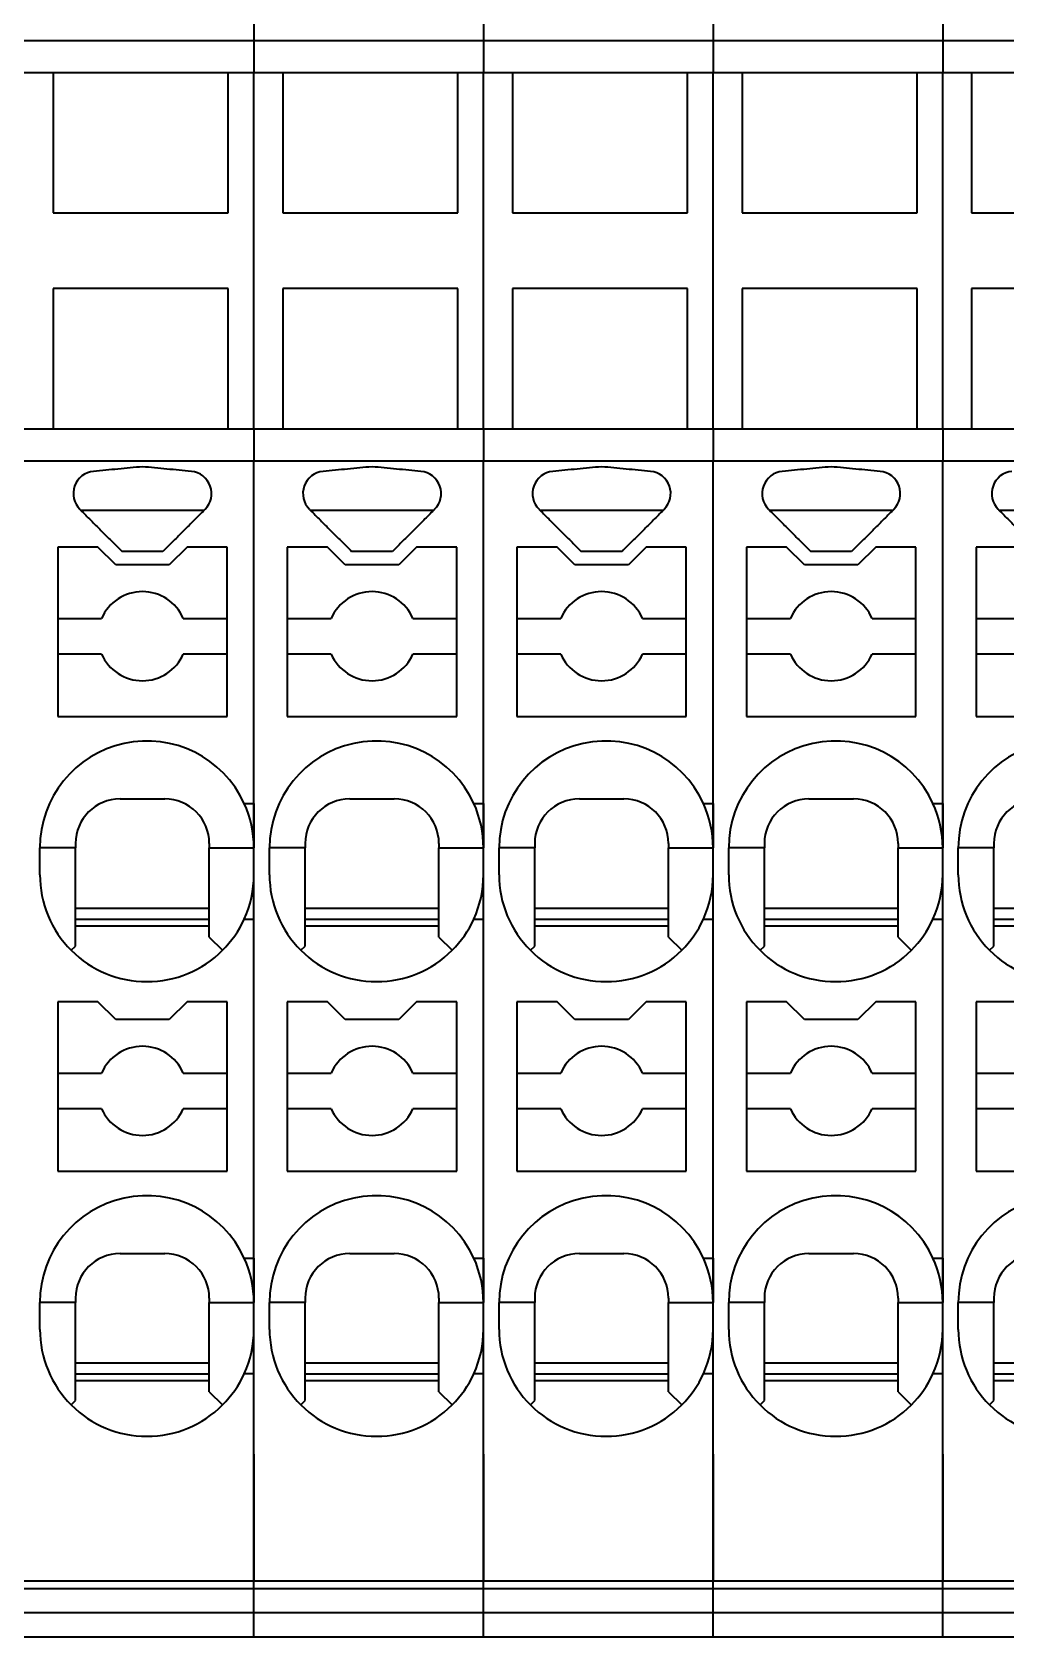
# Model space of a CAD drawing. Header units: millimetres. Extents: x 7 to 587, y 2 to 418.
# Drawn here: x 186.93 to 208.77, y 204.2 to 240.2 of the extents above; entities that cross this region are included whole.
import ezdxf

# ---------------------------------------------------------------- set-up
doc = ezdxf.new("R2010")
doc.units = ezdxf.units.MM
doc.layers.add('GR1_01', color=7, linetype='Continuous')

# ---------------------------------------------------------------- blocks, each defined once
blk = doc.blocks.new('BLKF102')
at = {"layer": 'GR1_01', "color": 3, "linetype": 'Continuous', "lineweight": 35}
for p, q in [((207.35, 240.451), (207.35, 240.018)), ((207.35, 240.018), (212.5, 240.018)), ((207.35, 240.018), (207.35, 239.3)), ((207.35, 231.3), (207.35, 239.3)), ((207.35, 239.3), (208, 239.3)), ((208, 239.3), (208, 236.15)), ((208, 239.3), (211.925, 239.3)), ((208, 236.15), (211.925, 236.15)), ((208, 234.45), (208, 231.3)), ((211.925, 234.45), (208, 234.45)), ((207.35, 231.3), (208, 231.3)), ((207.35, 231.3), (207.35, 230.582)), ((208, 231.3), (211.925, 231.3)), ((207.35, 205.456), (207.35, 230.582)), ((207.35, 230.582), (212.5, 230.582)), ((208.613, 229.48), (211.387, 229.48)), ((209, 228.65), (208.1, 228.65)), ((208.1, 228.65), (208.1, 227.05)), ((208.1, 227.05), (209.083, 227.05)), ((208.1, 227.05), (208.1, 226.25)), ((209.083, 226.25), (208.1, 226.25)), ((208.1, 226.25), (208.1, 224.85)), ((208.1, 224.85), (211.9, 224.85)), ((207.7, 221.3), (207.7, 221.9)), ((208.5, 221.9), (207.7, 221.9)), ((208.5, 222), (208.5, 221.9)), ((208.5, 220.55), (208.5, 221.9)), ((208.5, 220.55), (211.5, 220.55)), ((208.5, 220.3), (208.5, 220.55)), ((208.5, 220.3), (211.5, 220.3)), ((208.5, 220.15), (208.5, 220.3)), ((208.5, 219.7), (208.5, 220.15)), ((208.5, 220.15), (211.5, 220.15)), ((208.403, 219.603), (208.5, 219.7)), ((209, 218.45), (208.1, 218.45)), ((208.1, 218.45), (208.1, 216.85)), ((208.1, 216.85), (208.1, 216.05)), ((208.1, 216.85), (209.083, 216.85)), ((208.1, 216.05), (208.1, 214.65)), ((209.083, 216.05), (208.1, 216.05)), ((208.1, 214.65), (211.9, 214.65)), ((208.5, 211.7), (207.7, 211.7)), ((207.7, 211.1), (207.7, 211.7)), ((208.5, 211.8), (208.5, 211.7)), ((208.5, 210.35), (208.5, 211.7)), ((208.5, 210.1), (208.5, 210.35)), ((208.5, 210.35), (211.5, 210.35)), ((208.5, 210.1), (211.5, 210.1)), ((208.5, 209.95), (208.5, 210.1)), ((208.5, 209.95), (211.5, 209.95)), ((208.5, 209.5), (208.5, 209.95)), ((208.403, 209.403), (208.5, 209.5)), ((207.35, 205.287), (207.35, 205.456)), ((207.35, 205.456), (212.5, 205.456)), ((207.35, 205.287), (212.5, 205.287)), ((207.35, 204.748), (207.35, 205.287)), ((207.35, 204.2), (207.35, 204.748)), ((207.35, 204.748), (212.5, 204.748)), ((207.35, 204.2), (212.5, 204.2))]:
    blk.add_line(p, q, dxfattribs=at)
for centre, radius, start, end in [((208.95, 229.85), 0.5, 95.4406, 224.9997), ((210.1, 221.9), 2.4, 24.6243, 180), ((209.5, 222), 1, 90, 180), ((210.1, 221.3), 2.4, 180, 202.5819), ((210.1, 221.3), 2.4, 202.5819, 225), ((210.1, 221.3), 2.4, 225, 315), ((210.1, 211.7), 2.4, 24.6243, 180), ((209.5, 211.8), 1, 90, 180), ((210.1, 211.1), 2.4, 180, 225), ((210.1, 211.1), 2.4, 225, 315)]:
    blk.add_arc(centre, radius, start, end, dxfattribs=at)
for points, knots in [([(208.596, 229.496), (208.599, 229.494), (208.605, 229.488), (208.61, 229.483), (208.613, 229.48)], [0, 0, 0, 0, 0.01158126, 0.02316252, 0.02316252, 0.02316252, 0.02316252]), ([(208.613, 229.48), (208.689, 229.404), (208.841, 229.252), (209.072, 229.02), (209.306, 228.787), (209.464, 228.629), (209.543, 228.55)], [0, 0, 0, 0, 0.323038, 0.646076, 0.980696, 1.315315, 1.315315, 1.315315, 1.315315])]:
    blk.add_open_spline(points, degree=3, knots=knots, dxfattribs=at)
blk = doc.blocks.new('BLKF103')
at = {"layer": 'GR1_01', "color": 3, "linetype": 'Continuous', "lineweight": 35}
for p, q in [((202.2, 240.451), (202.2, 240.018)), ((207.35, 240.35), (207.35, 240.018)), ((202.2, 240.018), (207.35, 240.018)), ((202.2, 240.018), (202.2, 239.3)), ((207.35, 240.018), (207.35, 239.3)), ((202.2, 231.3), (202.2, 239.3)), ((202.2, 239.3), (202.85, 239.3)), ((202.85, 239.3), (202.85, 236.15)), ((202.85, 239.3), (206.775, 239.3)), ((206.775, 236.15), (206.775, 239.3)), ((206.775, 239.3), (207.35, 239.3)), ((207.35, 231.3), (207.35, 239.3)), ((202.85, 236.15), (206.775, 236.15)), ((202.85, 234.45), (202.85, 231.3)), ((206.775, 234.45), (202.85, 234.45)), ((206.775, 231.3), (206.775, 234.45)), ((202.2, 231.3), (202.85, 231.3)), ((202.2, 231.3), (202.2, 230.582)), ((202.85, 231.3), (206.775, 231.3)), ((206.775, 231.3), (207.35, 231.3)), ((207.35, 231.3), (207.35, 230.582)), ((202.2, 205.456), (202.2, 230.582)), ((202.2, 230.582), (207.35, 230.582)), ((207.35, 222.9), (207.35, 230.582)), ((203.463, 229.48), (206.237, 229.48)), ((203.85, 228.65), (202.95, 228.65)), ((202.95, 228.65), (202.95, 227.05)), ((204.25, 228.25), (203.85, 228.65)), ((205.85, 228.65), (205.45, 228.25)), ((206.75, 228.65), (205.85, 228.65)), ((206.75, 227.05), (206.75, 228.65)), ((205.45, 228.25), (204.25, 228.25)), ((202.95, 227.05), (203.933, 227.05)), ((202.95, 227.05), (202.95, 226.25)), ((205.767, 227.05), (206.75, 227.05)), ((206.75, 226.25), (206.75, 227.05)), ((203.933, 226.25), (202.95, 226.25)), ((202.95, 226.25), (202.95, 224.85)), ((206.75, 226.25), (205.767, 226.25)), ((206.75, 224.85), (206.75, 226.25)), ((202.95, 224.85), (206.75, 224.85)), ((207.132, 222.9), (207.35, 222.9)), ((207.35, 222.9), (207.35, 221.9)), ((202.55, 221.3), (202.55, 221.9)), ((203.35, 221.9), (202.55, 221.9)), ((203.35, 222), (203.35, 221.9)), ((203.35, 220.55), (203.35, 221.9)), ((206.35, 222), (206.35, 221.9)), ((206.35, 221.9), (207.35, 221.9)), ((206.35, 220.55), (206.35, 221.9)), ((207.35, 221.3), (207.35, 221.9)), ((207.35, 220.3), (207.35, 221.3)), ((203.35, 220.55), (206.35, 220.55)), ((203.35, 220.3), (203.35, 220.55)), ((206.35, 220.3), (206.35, 220.55)), ((203.35, 220.3), (206.35, 220.3)), ((203.35, 220.15), (203.35, 220.3)), ((203.35, 219.7), (203.35, 220.15)), ((203.35, 220.15), (206.35, 220.15)), ((206.35, 220.15), (206.35, 220.3)), ((206.35, 219.9), (206.35, 220.15)), ((207.132, 220.3), (207.35, 220.3)), ((207.35, 212.7), (207.35, 220.3)), ((203.253, 219.603), (203.35, 219.7)), ((206.35, 219.9), (206.647, 219.603)), ((203.85, 218.45), (202.95, 218.45)), ((202.95, 218.45), (202.95, 216.85)), ((204.25, 218.05), (203.85, 218.45)), ((205.85, 218.45), (205.45, 218.05)), ((206.75, 218.45), (205.85, 218.45)), ((206.75, 216.85), (206.75, 218.45)), ((205.45, 218.05), (204.25, 218.05)), ((202.95, 216.85), (202.95, 216.05)), ((202.95, 216.85), (203.933, 216.85)), ((205.767, 216.85), (206.75, 216.85)), ((206.75, 216.05), (206.75, 216.85)), ((202.95, 216.05), (202.95, 214.65)), ((203.933, 216.05), (202.95, 216.05)), ((206.75, 216.05), (205.767, 216.05)), ((206.75, 214.65), (206.75, 216.05)), ((202.95, 214.65), (206.75, 214.65)), ((207.132, 212.7), (207.35, 212.7)), ((207.35, 212.7), (207.35, 211.7)), ((203.35, 211.7), (202.55, 211.7)), ((202.55, 211.1), (202.55, 211.7)), ((203.35, 211.8), (203.35, 211.7)), ((203.35, 210.35), (203.35, 211.7)), ((206.35, 211.8), (206.35, 211.7)), ((206.35, 211.7), (207.35, 211.7)), ((206.35, 210.35), (206.35, 211.7)), ((207.35, 211.1), (207.35, 211.7)), ((207.35, 210.1), (207.35, 211.1)), ((203.35, 210.1), (203.35, 210.35)), ((203.35, 210.35), (206.35, 210.35)), ((206.35, 210.1), (206.35, 210.35)), ((203.35, 210.1), (206.35, 210.1)), ((203.35, 209.95), (203.35, 210.1)), ((203.35, 209.95), (206.35, 209.95)), ((203.35, 209.5), (203.35, 209.95)), ((206.35, 209.95), (206.35, 210.1)), ((206.35, 209.7), (206.35, 209.95)), ((207.35, 210.1), (207.132, 210.1)), ((207.35, 208.3), (207.35, 210.1)), ((206.35, 209.7), (206.647, 209.403)), ((203.253, 209.403), (203.35, 209.5)), ((207.35, 208.3), (207.35, 205.456)), ((202.2, 205.287), (202.2, 205.456)), ((202.2, 205.456), (207.35, 205.456)), ((202.2, 205.287), (207.35, 205.287)), ((202.2, 204.748), (202.2, 205.287)), ((207.35, 205.287), (207.35, 205.456)), ((207.35, 204.748), (207.35, 205.287)), ((202.2, 204.2), (202.2, 204.748)), ((202.2, 204.748), (207.35, 204.748)), ((207.35, 204.2), (207.35, 204.748)), ((202.2, 204.2), (207.35, 204.2))]:
    blk.add_line(p, q, dxfattribs=at)
for centre, radius, start, end in [((203.8, 229.85), 0.5, 95.4406, 224.9997), ((205.9, 229.85), 0.5, 315, 84.5597), ((204.85, 226.65), 1, 23.5782, 156.4218), ((204.85, 226.65), 1, 203.5782, 336.4218), ((204.95, 221.9), 2.4, 24.6243, 180), ((204.35, 222), 1, 90, 180), ((205.35, 222), 1, 0, 90), ((204.95, 221.9), 2.4, 0, 24.6243), ((204.95, 221.3), 2.4, 180, 202.5819), ((204.95, 221.3), 2.4, 335.3757, 0), ((204.95, 221.3), 2.4, 202.5819, 225), ((204.95, 221.3), 2.4, 315, 335.3757), ((204.95, 221.3), 2.4, 225, 315), ((204.85, 216.45), 1, 23.5782, 156.4218), ((204.85, 216.45), 1, 203.5782, 336.4218), ((204.95, 211.7), 2.4, 24.6243, 180), ((204.35, 211.8), 1, 90, 180), ((205.35, 211.8), 1, 0, 90), ((204.95, 211.7), 2.4, 0, 24.6243), ((204.95, 211.1), 2.4, 180, 225), ((204.95, 211.1), 2.4, 335.3757, 0), ((204.95, 211.1), 2.4, 315, 335.3757), ((204.95, 211.1), 2.4, 225, 315)]:
    blk.add_arc(centre, radius, start, end, dxfattribs=at)
for points in [[(204.85, 230.452), (204.759, 230.444), (204.576, 230.426), (204.301, 230.4), (204.027, 230.374), (203.844, 230.356), (203.753, 230.348)], [(205.947, 230.348), (205.856, 230.356), (205.673, 230.374), (205.399, 230.4), (205.124, 230.426), (204.941, 230.444), (204.85, 230.452)], [(206.254, 229.496), (206.251, 229.494), (206.245, 229.488), (206.24, 229.483), (206.237, 229.48)], [(205.307, 228.55), (205.231, 228.55), (205.079, 228.55), (204.85, 228.55), (204.621, 228.55), (204.469, 228.55), (204.393, 228.55)]]:
    blk.add_open_spline(points, degree=3, dxfattribs=at)
for points, knots in [([(203.446, 229.496), (203.449, 229.494), (203.455, 229.488), (203.46, 229.483), (203.463, 229.48)], [0, 0, 0, 0, 0.01158126, 0.02316252, 0.02316252, 0.02316252, 0.02316252]), ([(203.463, 229.48), (203.539, 229.404), (203.691, 229.252), (203.922, 229.02), (204.156, 228.787), (204.314, 228.629), (204.393, 228.55)], [0, 0, 0, 0, 0.323038, 0.646076, 0.980696, 1.315315, 1.315315, 1.315315, 1.315315]), ([(206.237, 229.48), (206.161, 229.404), (206.009, 229.252), (205.778, 229.02), (205.544, 228.787), (205.386, 228.629), (205.307, 228.55)], [0, 0, 0, 0, 0.323038, 0.646076, 0.980696, 1.315315, 1.315315, 1.315315, 1.315315]), ([(204.35, 223), (204.39, 223), (204.465, 223), (204.58, 223), (204.699, 223), (204.829, 223), (204.963, 223), (205.097, 223), (205.226, 223), (205.309, 223), (205.35, 223)], [0, 0, 0, 0, 0.120263, 0.223255, 0.346586, 0.477449, 0.613456, 0.74891, 0.878338, 1, 1, 1, 1]), ([(204.35, 212.8), (204.392, 212.8), (204.467, 212.8), (204.582, 212.8), (204.699, 212.8), (204.829, 212.8), (204.963, 212.8), (205.097, 212.8), (205.226, 212.8), (205.309, 212.8), (205.35, 212.8)], [0, 0, 0, 0, 0.127458, 0.223255, 0.346586, 0.477449, 0.613456, 0.74891, 0.878338, 1, 1, 1, 1])]:
    blk.add_open_spline(points, degree=3, knots=knots, dxfattribs=at)
blk = doc.blocks.new('BLKF104')
at = {"layer": 'GR1_01', "color": 3, "linetype": 'Continuous', "lineweight": 35}
for p, q in [((197.05, 240.451), (197.05, 240.018)), ((202.2, 240.35), (202.2, 240.018)), ((197.05, 240.018), (202.2, 240.018)), ((197.05, 240.018), (197.05, 239.3)), ((202.2, 240.018), (202.2, 239.3)), ((197.05, 231.3), (197.05, 239.3)), ((197.05, 239.3), (197.7, 239.3)), ((197.7, 239.3), (197.7, 236.15)), ((197.7, 239.3), (201.625, 239.3)), ((201.625, 236.15), (201.625, 239.3)), ((201.625, 239.3), (202.2, 239.3)), ((202.2, 231.3), (202.2, 239.3)), ((197.7, 236.15), (201.625, 236.15)), ((197.7, 234.45), (197.7, 231.3)), ((201.625, 234.45), (197.7, 234.45)), ((201.625, 231.3), (201.625, 234.45)), ((197.05, 231.3), (197.7, 231.3)), ((197.05, 231.3), (197.05, 230.582)), ((197.7, 231.3), (201.625, 231.3)), ((201.625, 231.3), (202.2, 231.3)), ((202.2, 231.3), (202.2, 230.582)), ((197.05, 205.456), (197.05, 230.582)), ((197.05, 230.582), (202.2, 230.582)), ((202.2, 222.9), (202.2, 230.582)), ((198.313, 229.48), (201.087, 229.48)), ((198.7, 228.65), (197.8, 228.65)), ((197.8, 228.65), (197.8, 227.05)), ((199.1, 228.25), (198.7, 228.65)), ((200.7, 228.65), (200.3, 228.25)), ((201.6, 228.65), (200.7, 228.65)), ((201.6, 227.05), (201.6, 228.65)), ((200.3, 228.25), (199.1, 228.25)), ((197.8, 227.05), (198.783, 227.05)), ((197.8, 227.05), (197.8, 226.25)), ((200.617, 227.05), (201.6, 227.05)), ((201.6, 226.25), (201.6, 227.05)), ((198.783, 226.25), (197.8, 226.25)), ((197.8, 226.25), (197.8, 224.85)), ((201.6, 226.25), (200.617, 226.25)), ((201.6, 224.85), (201.6, 226.25)), ((197.8, 224.85), (201.6, 224.85)), ((201.982, 222.9), (202.2, 222.9)), ((202.2, 222.9), (202.2, 221.9)), ((197.4, 221.3), (197.4, 221.9)), ((198.2, 221.9), (197.4, 221.9)), ((198.2, 222), (198.2, 221.9)), ((198.2, 220.55), (198.2, 221.9)), ((201.2, 222), (201.2, 221.9)), ((201.2, 221.9), (202.2, 221.9)), ((201.2, 220.55), (201.2, 221.9)), ((202.2, 221.3), (202.2, 221.9)), ((202.2, 220.3), (202.2, 221.3)), ((198.2, 220.55), (201.2, 220.55)), ((198.2, 220.3), (198.2, 220.55)), ((201.2, 220.3), (201.2, 220.55)), ((198.2, 220.3), (201.2, 220.3)), ((198.2, 220.15), (198.2, 220.3)), ((198.2, 219.7), (198.2, 220.15)), ((198.2, 220.15), (201.2, 220.15)), ((201.2, 220.15), (201.2, 220.3)), ((201.2, 219.9), (201.2, 220.15)), ((201.982, 220.3), (202.2, 220.3)), ((202.2, 212.7), (202.2, 220.3)), ((198.103, 219.603), (198.2, 219.7)), ((201.2, 219.9), (201.497, 219.603)), ((198.7, 218.45), (197.8, 218.45)), ((197.8, 218.45), (197.8, 216.85)), ((199.1, 218.05), (198.7, 218.45)), ((200.7, 218.45), (200.3, 218.05)), ((201.6, 218.45), (200.7, 218.45)), ((201.6, 216.85), (201.6, 218.45)), ((200.3, 218.05), (199.1, 218.05)), ((197.8, 216.85), (197.8, 216.05)), ((197.8, 216.85), (198.783, 216.85)), ((200.617, 216.85), (201.6, 216.85)), ((201.6, 216.05), (201.6, 216.85)), ((197.8, 216.05), (197.8, 214.65)), ((198.783, 216.05), (197.8, 216.05)), ((201.6, 216.05), (200.617, 216.05)), ((201.6, 214.65), (201.6, 216.05)), ((197.8, 214.65), (201.6, 214.65)), ((201.982, 212.7), (202.2, 212.7)), ((202.2, 212.7), (202.2, 211.7)), ((198.2, 211.7), (197.4, 211.7)), ((197.4, 211.1), (197.4, 211.7)), ((198.2, 211.8), (198.2, 211.7)), ((198.2, 210.35), (198.2, 211.7)), ((201.2, 211.8), (201.2, 211.7)), ((201.2, 211.7), (202.2, 211.7)), ((201.2, 210.35), (201.2, 211.7)), ((202.2, 211.1), (202.2, 211.7)), ((202.2, 210.1), (202.2, 211.1)), ((198.2, 210.1), (198.2, 210.35)), ((198.2, 210.35), (201.2, 210.35)), ((201.2, 210.1), (201.2, 210.35)), ((198.2, 210.1), (201.2, 210.1)), ((198.2, 209.95), (198.2, 210.1)), ((198.2, 209.95), (201.2, 209.95)), ((198.2, 209.5), (198.2, 209.95)), ((201.2, 209.95), (201.2, 210.1)), ((201.2, 209.7), (201.2, 209.95)), ((202.2, 210.1), (201.982, 210.1)), ((202.2, 208.3), (202.2, 210.1)), ((201.2, 209.7), (201.497, 209.403)), ((198.103, 209.403), (198.2, 209.5)), ((202.2, 208.3), (202.2, 205.456)), ((197.05, 205.287), (197.05, 205.456)), ((197.05, 205.456), (202.2, 205.456)), ((197.05, 205.287), (202.2, 205.287)), ((197.05, 204.748), (197.05, 205.287)), ((202.2, 205.287), (202.2, 205.456)), ((202.2, 204.748), (202.2, 205.287)), ((197.05, 204.2), (197.05, 204.748)), ((197.05, 204.748), (202.2, 204.748)), ((202.2, 204.2), (202.2, 204.748)), ((197.05, 204.2), (202.2, 204.2))]:
    blk.add_line(p, q, dxfattribs=at)
for centre, radius, start, end in [((198.65, 229.85), 0.5, 95.4406, 224.9997), ((200.75, 229.85), 0.5, 315, 84.5597), ((199.7, 226.65), 1, 23.5782, 156.4218), ((199.7, 226.65), 1, 203.5782, 336.4218), ((199.8, 221.9), 2.4, 24.6243, 180), ((199.2, 222), 1, 90, 180), ((200.2, 222), 1, 0, 90), ((199.8, 221.9), 2.4, 0, 24.6243), ((199.8, 221.3), 2.4, 180, 202.5819), ((199.8, 221.3), 2.4, 335.3757, 0), ((199.8, 221.3), 2.4, 202.5819, 225), ((199.8, 221.3), 2.4, 315, 335.3757), ((199.8, 221.3), 2.4, 225, 315), ((199.7, 216.45), 1, 23.5782, 156.4218), ((199.7, 216.45), 1, 203.5782, 336.4218), ((199.8, 211.7), 2.4, 24.6243, 180), ((199.2, 211.8), 1, 90, 180), ((200.2, 211.8), 1, 0, 90), ((199.8, 211.7), 2.4, 0, 24.6243), ((199.8, 211.1), 2.4, 180, 225), ((199.8, 211.1), 2.4, 335.3757, 0), ((199.8, 211.1), 2.4, 315, 335.3757), ((199.8, 211.1), 2.4, 225, 315)]:
    blk.add_arc(centre, radius, start, end, dxfattribs=at)
for points in [[(199.7, 230.452), (199.609, 230.444), (199.426, 230.426), (199.151, 230.4), (198.877, 230.374), (198.694, 230.356), (198.603, 230.348)], [(200.797, 230.348), (200.706, 230.356), (200.523, 230.374), (200.249, 230.4), (199.974, 230.426), (199.791, 230.444), (199.7, 230.452)], [(201.104, 229.496), (201.101, 229.494), (201.095, 229.488), (201.09, 229.483), (201.087, 229.48)], [(200.157, 228.55), (200.081, 228.55), (199.929, 228.55), (199.7, 228.55), (199.471, 228.55), (199.319, 228.55), (199.243, 228.55)]]:
    blk.add_open_spline(points, degree=3, dxfattribs=at)
for points, knots in [([(198.296, 229.496), (198.299, 229.494), (198.305, 229.488), (198.31, 229.483), (198.313, 229.48)], [0, 0, 0, 0, 0.01158126, 0.02316252, 0.02316252, 0.02316252, 0.02316252]), ([(198.313, 229.48), (198.389, 229.404), (198.541, 229.252), (198.772, 229.02), (199.006, 228.787), (199.164, 228.629), (199.243, 228.55)], [0, 0, 0, 0, 0.323038, 0.646076, 0.980696, 1.315315, 1.315315, 1.315315, 1.315315]), ([(201.087, 229.48), (201.011, 229.404), (200.859, 229.252), (200.628, 229.02), (200.394, 228.787), (200.236, 228.629), (200.157, 228.55)], [0, 0, 0, 0, 0.323038, 0.646076, 0.980696, 1.315315, 1.315315, 1.315315, 1.315315]), ([(199.2, 223), (199.24, 223), (199.315, 223), (199.43, 223), (199.549, 223), (199.679, 223), (199.813, 223), (199.947, 223), (200.076, 223), (200.159, 223), (200.2, 223)], [0, 0, 0, 0, 0.120263, 0.223255, 0.346586, 0.477449, 0.613456, 0.74891, 0.878338, 1, 1, 1, 1]), ([(199.2, 212.8), (199.242, 212.8), (199.317, 212.8), (199.432, 212.8), (199.549, 212.8), (199.679, 212.8), (199.813, 212.8), (199.947, 212.8), (200.076, 212.8), (200.159, 212.8), (200.2, 212.8)], [0, 0, 0, 0, 0.127458, 0.223255, 0.346586, 0.477449, 0.613456, 0.74891, 0.878338, 1, 1, 1, 1])]:
    blk.add_open_spline(points, degree=3, knots=knots, dxfattribs=at)
blk = doc.blocks.new('BLKF105')
at = {"layer": 'GR1_01', "color": 3, "linetype": 'Continuous', "lineweight": 35}
for p, q in [((191.9, 240.451), (191.9, 240.018)), ((197.05, 240.35), (197.05, 240.018)), ((191.9, 240.018), (197.05, 240.018)), ((191.9, 240.018), (191.9, 239.3)), ((197.05, 240.018), (197.05, 239.3)), ((191.9, 231.3), (191.9, 239.3)), ((191.9, 239.3), (192.55, 239.3)), ((192.55, 239.3), (192.55, 236.15)), ((192.55, 239.3), (196.475, 239.3)), ((196.475, 236.15), (196.475, 239.3)), ((196.475, 239.3), (197.05, 239.3)), ((197.05, 231.3), (197.05, 239.3)), ((192.55, 236.15), (196.475, 236.15)), ((192.55, 234.45), (192.55, 231.3)), ((196.475, 234.45), (192.55, 234.45)), ((196.475, 231.3), (196.475, 234.45)), ((191.9, 231.3), (192.55, 231.3)), ((191.9, 231.3), (191.9, 230.582)), ((192.55, 231.3), (196.475, 231.3)), ((196.475, 231.3), (197.05, 231.3)), ((197.05, 231.3), (197.05, 230.582)), ((191.9, 205.456), (191.9, 230.582)), ((191.9, 230.582), (197.05, 230.582)), ((197.05, 222.9), (197.05, 230.582)), ((193.163, 229.48), (195.937, 229.48)), ((193.55, 228.65), (192.65, 228.65)), ((192.65, 228.65), (192.65, 227.05)), ((193.95, 228.25), (193.55, 228.65)), ((195.55, 228.65), (195.15, 228.25)), ((196.45, 228.65), (195.55, 228.65)), ((196.45, 227.05), (196.45, 228.65)), ((195.15, 228.25), (193.95, 228.25)), ((192.65, 227.05), (193.633, 227.05)), ((192.65, 227.05), (192.65, 226.25)), ((195.467, 227.05), (196.45, 227.05)), ((196.45, 226.25), (196.45, 227.05)), ((193.633, 226.25), (192.65, 226.25)), ((192.65, 226.25), (192.65, 224.85)), ((196.45, 226.25), (195.467, 226.25)), ((196.45, 224.85), (196.45, 226.25)), ((192.65, 224.85), (196.45, 224.85)), ((196.832, 222.9), (197.05, 222.9)), ((197.05, 222.9), (197.05, 221.9)), ((192.25, 221.3), (192.25, 221.9)), ((193.05, 221.9), (192.25, 221.9)), ((193.05, 222), (193.05, 221.9)), ((193.05, 220.55), (193.05, 221.9)), ((196.05, 222), (196.05, 221.9)), ((196.05, 221.9), (197.05, 221.9)), ((196.05, 220.55), (196.05, 221.9)), ((197.05, 221.3), (197.05, 221.9)), ((197.05, 220.3), (197.05, 221.3)), ((193.05, 220.55), (196.05, 220.55)), ((193.05, 220.3), (193.05, 220.55)), ((196.05, 220.3), (196.05, 220.55)), ((193.05, 220.3), (196.05, 220.3)), ((193.05, 220.15), (193.05, 220.3)), ((193.05, 219.7), (193.05, 220.15)), ((193.05, 220.15), (196.05, 220.15)), ((196.05, 220.15), (196.05, 220.3)), ((196.05, 219.9), (196.05, 220.15)), ((196.832, 220.3), (197.05, 220.3)), ((197.05, 212.7), (197.05, 220.3)), ((192.953, 219.603), (193.05, 219.7)), ((196.05, 219.9), (196.347, 219.603)), ((193.55, 218.45), (192.65, 218.45)), ((192.65, 218.45), (192.65, 216.85)), ((193.95, 218.05), (193.55, 218.45)), ((195.55, 218.45), (195.15, 218.05)), ((196.45, 218.45), (195.55, 218.45)), ((196.45, 216.85), (196.45, 218.45)), ((195.15, 218.05), (193.95, 218.05)), ((192.65, 216.85), (192.65, 216.05)), ((192.65, 216.85), (193.633, 216.85)), ((195.467, 216.85), (196.45, 216.85)), ((196.45, 216.05), (196.45, 216.85)), ((192.65, 216.05), (192.65, 214.65)), ((193.633, 216.05), (192.65, 216.05)), ((196.45, 216.05), (195.467, 216.05)), ((196.45, 214.65), (196.45, 216.05)), ((192.65, 214.65), (196.45, 214.65)), ((196.832, 212.7), (197.05, 212.7)), ((197.05, 212.7), (197.05, 211.7)), ((193.05, 211.7), (192.25, 211.7)), ((192.25, 211.1), (192.25, 211.7)), ((193.05, 211.8), (193.05, 211.7)), ((193.05, 210.35), (193.05, 211.7)), ((196.05, 211.8), (196.05, 211.7)), ((196.05, 211.7), (197.05, 211.7)), ((196.05, 210.35), (196.05, 211.7)), ((197.05, 211.1), (197.05, 211.7)), ((197.05, 210.1), (197.05, 211.1)), ((193.05, 210.1), (193.05, 210.35)), ((193.05, 210.35), (196.05, 210.35)), ((196.05, 210.1), (196.05, 210.35)), ((193.05, 210.1), (196.05, 210.1)), ((193.05, 209.95), (193.05, 210.1)), ((193.05, 209.95), (196.05, 209.95)), ((193.05, 209.5), (193.05, 209.95)), ((196.05, 209.95), (196.05, 210.1)), ((196.05, 209.7), (196.05, 209.95)), ((197.05, 210.1), (196.832, 210.1)), ((197.05, 208.3), (197.05, 210.1)), ((196.05, 209.7), (196.347, 209.403)), ((192.953, 209.403), (193.05, 209.5)), ((197.05, 208.3), (197.05, 205.456)), ((191.9, 205.287), (191.9, 205.456)), ((191.9, 205.456), (197.05, 205.456)), ((191.9, 205.287), (197.05, 205.287)), ((191.9, 204.748), (191.9, 205.287)), ((197.05, 205.287), (197.05, 205.456)), ((197.05, 204.748), (197.05, 205.287)), ((191.9, 204.2), (191.9, 204.748)), ((191.9, 204.748), (197.05, 204.748)), ((197.05, 204.2), (197.05, 204.748)), ((191.9, 204.2), (197.05, 204.2))]:
    blk.add_line(p, q, dxfattribs=at)
for centre, radius, start, end in [((193.5, 229.85), 0.5, 95.4406, 224.9997), ((195.6, 229.85), 0.5, 315, 84.5597), ((194.55, 226.65), 1, 23.5782, 156.4218), ((194.55, 226.65), 1, 203.5782, 336.4218), ((194.65, 221.9), 2.4, 24.6243, 180), ((194.05, 222), 1, 90, 180), ((195.05, 222), 1, 0, 90), ((194.65, 221.9), 2.4, 0, 24.6243), ((194.65, 221.3), 2.4, 180, 202.5819), ((194.65, 221.3), 2.4, 335.3757, 0), ((194.65, 221.3), 2.4, 202.5819, 225), ((194.65, 221.3), 2.4, 315, 335.3757), ((194.65, 221.3), 2.4, 225, 315), ((194.55, 216.45), 1, 23.5782, 156.4218), ((194.55, 216.45), 1, 203.5782, 336.4218), ((194.65, 211.7), 2.4, 24.6243, 180), ((194.05, 211.8), 1, 90, 180), ((195.05, 211.8), 1, 0, 90), ((194.65, 211.7), 2.4, 0, 24.6243), ((194.65, 211.1), 2.4, 180, 225), ((194.65, 211.1), 2.4, 335.3757, 0), ((194.65, 211.1), 2.4, 315, 335.3757), ((194.65, 211.1), 2.4, 225, 315)]:
    blk.add_arc(centre, radius, start, end, dxfattribs=at)
for points in [[(194.55, 230.452), (194.459, 230.444), (194.276, 230.426), (194.001, 230.4), (193.727, 230.374), (193.544, 230.356), (193.453, 230.348)], [(195.647, 230.348), (195.556, 230.356), (195.373, 230.374), (195.099, 230.4), (194.824, 230.426), (194.641, 230.444), (194.55, 230.452)], [(195.954, 229.496), (195.951, 229.494), (195.945, 229.488), (195.94, 229.483), (195.937, 229.48)], [(195.007, 228.55), (194.931, 228.55), (194.779, 228.55), (194.55, 228.55), (194.321, 228.55), (194.169, 228.55), (194.093, 228.55)]]:
    blk.add_open_spline(points, degree=3, dxfattribs=at)
for points, knots in [([(193.146, 229.496), (193.149, 229.494), (193.155, 229.488), (193.16, 229.483), (193.163, 229.48)], [0, 0, 0, 0, 0.01158126, 0.02316252, 0.02316252, 0.02316252, 0.02316252]), ([(193.163, 229.48), (193.239, 229.404), (193.391, 229.252), (193.622, 229.02), (193.856, 228.787), (194.014, 228.629), (194.093, 228.55)], [0, 0, 0, 0, 0.323038, 0.646076, 0.980696, 1.315315, 1.315315, 1.315315, 1.315315]), ([(195.937, 229.48), (195.861, 229.404), (195.709, 229.252), (195.478, 229.02), (195.244, 228.787), (195.086, 228.629), (195.007, 228.55)], [0, 0, 0, 0, 0.323038, 0.646076, 0.980696, 1.315315, 1.315315, 1.315315, 1.315315]), ([(194.05, 223), (194.09, 223), (194.165, 223), (194.28, 223), (194.399, 223), (194.529, 223), (194.663, 223), (194.797, 223), (194.926, 223), (195.009, 223), (195.05, 223)], [0, 0, 0, 0, 0.120263, 0.223255, 0.346586, 0.477449, 0.613456, 0.74891, 0.878338, 1, 1, 1, 1]), ([(194.05, 212.8), (194.092, 212.8), (194.167, 212.8), (194.282, 212.8), (194.399, 212.8), (194.529, 212.8), (194.663, 212.8), (194.797, 212.8), (194.926, 212.8), (195.009, 212.8), (195.05, 212.8)], [0, 0, 0, 0, 0.127458, 0.223255, 0.346586, 0.477449, 0.613456, 0.74891, 0.878338, 1, 1, 1, 1])]:
    blk.add_open_spline(points, degree=3, knots=knots, dxfattribs=at)
blk = doc.blocks.new('BLKF106')
at = {"layer": 'GR1_01', "color": 3, "linetype": 'Continuous', "lineweight": 35}
for p, q in [((191.9, 240.35), (191.9, 240.018)), ((186.75, 240.018), (191.9, 240.018)), ((191.9, 240.018), (191.9, 239.3)), ((186.75, 239.3), (187.4, 239.3)), ((187.4, 239.3), (187.4, 236.15)), ((187.4, 239.3), (191.325, 239.3)), ((191.325, 236.15), (191.325, 239.3)), ((191.325, 239.3), (191.9, 239.3)), ((191.9, 231.3), (191.9, 239.3)), ((187.4, 236.15), (191.325, 236.15)), ((187.4, 234.45), (187.4, 231.3)), ((191.325, 234.45), (187.4, 234.45)), ((191.325, 231.3), (191.325, 234.45)), ((186.75, 231.3), (187.4, 231.3)), ((187.4, 231.3), (191.325, 231.3)), ((191.325, 231.3), (191.9, 231.3)), ((191.9, 231.3), (191.9, 230.582)), ((186.75, 230.582), (191.9, 230.582)), ((191.9, 222.9), (191.9, 230.582)), ((188.013, 229.48), (190.787, 229.48)), ((188.4, 228.65), (187.5, 228.65)), ((187.5, 228.65), (187.5, 227.05)), ((188.8, 228.25), (188.4, 228.65)), ((190.4, 228.65), (190, 228.25)), ((191.3, 228.65), (190.4, 228.65)), ((191.3, 227.05), (191.3, 228.65)), ((190, 228.25), (188.8, 228.25)), ((187.5, 227.05), (188.483, 227.05)), ((187.5, 227.05), (187.5, 226.25)), ((190.317, 227.05), (191.3, 227.05)), ((191.3, 226.25), (191.3, 227.05)), ((188.483, 226.25), (187.5, 226.25)), ((187.5, 226.25), (187.5, 224.85)), ((191.3, 226.25), (190.317, 226.25)), ((191.3, 224.85), (191.3, 226.25)), ((187.5, 224.85), (191.3, 224.85)), ((191.682, 222.9), (191.9, 222.9)), ((191.9, 222.9), (191.9, 221.9)), ((187.1, 221.3), (187.1, 221.9)), ((187.9, 221.9), (187.1, 221.9)), ((187.9, 222), (187.9, 221.9)), ((187.9, 220.55), (187.9, 221.9)), ((190.9, 222), (190.9, 221.9)), ((190.9, 221.9), (191.9, 221.9)), ((190.9, 220.55), (190.9, 221.9)), ((191.9, 221.3), (191.9, 221.9)), ((191.9, 220.3), (191.9, 221.3)), ((187.9, 220.55), (190.9, 220.55)), ((187.9, 220.3), (187.9, 220.55)), ((190.9, 220.3), (190.9, 220.55)), ((187.9, 220.3), (190.9, 220.3)), ((187.9, 220.15), (187.9, 220.3)), ((187.9, 219.7), (187.9, 220.15)), ((187.9, 220.15), (190.9, 220.15)), ((190.9, 220.15), (190.9, 220.3)), ((190.9, 219.9), (190.9, 220.15)), ((191.682, 220.3), (191.9, 220.3)), ((191.9, 212.7), (191.9, 220.3)), ((187.803, 219.603), (187.9, 219.7)), ((190.9, 219.9), (191.197, 219.603)), ((188.4, 218.45), (187.5, 218.45)), ((187.5, 218.45), (187.5, 216.85)), ((188.8, 218.05), (188.4, 218.45)), ((190.4, 218.45), (190, 218.05)), ((191.3, 218.45), (190.4, 218.45)), ((191.3, 216.85), (191.3, 218.45)), ((190, 218.05), (188.8, 218.05)), ((187.5, 216.85), (187.5, 216.05)), ((187.5, 216.85), (188.483, 216.85)), ((190.317, 216.85), (191.3, 216.85)), ((191.3, 216.05), (191.3, 216.85)), ((187.5, 216.05), (187.5, 214.65)), ((188.483, 216.05), (187.5, 216.05)), ((191.3, 216.05), (190.317, 216.05)), ((191.3, 214.65), (191.3, 216.05)), ((187.5, 214.65), (191.3, 214.65)), ((191.682, 212.7), (191.9, 212.7)), ((191.9, 212.7), (191.9, 211.7)), ((187.9, 211.7), (187.1, 211.7)), ((187.1, 211.1), (187.1, 211.7)), ((187.9, 211.8), (187.9, 211.7)), ((187.9, 210.35), (187.9, 211.7)), ((190.9, 211.8), (190.9, 211.7)), ((190.9, 211.7), (191.9, 211.7)), ((190.9, 210.35), (190.9, 211.7)), ((191.9, 211.1), (191.9, 211.7)), ((191.9, 210.1), (191.9, 211.1)), ((187.9, 210.1), (187.9, 210.35)), ((187.9, 210.35), (190.9, 210.35)), ((190.9, 210.1), (190.9, 210.35)), ((187.9, 210.1), (190.9, 210.1)), ((187.9, 209.95), (187.9, 210.1)), ((187.9, 209.95), (190.9, 209.95)), ((187.9, 209.5), (187.9, 209.95)), ((190.9, 209.95), (190.9, 210.1)), ((190.9, 209.7), (190.9, 209.95)), ((191.9, 210.1), (191.682, 210.1)), ((191.9, 208.3), (191.9, 210.1)), ((190.9, 209.7), (191.197, 209.403)), ((187.803, 209.403), (187.9, 209.5)), ((191.9, 208.3), (191.9, 205.456)), ((186.75, 205.456), (191.9, 205.456)), ((186.75, 205.287), (191.9, 205.287)), ((191.9, 205.287), (191.9, 205.456)), ((191.9, 204.748), (191.9, 205.287)), ((186.75, 204.748), (191.9, 204.748)), ((191.9, 204.2), (191.9, 204.748)), ((186.75, 204.2), (191.9, 204.2))]:
    blk.add_line(p, q, dxfattribs=at)
for centre, radius, start, end in [((188.35, 229.85), 0.5, 95.4406, 224.9997), ((190.45, 229.85), 0.5, 315, 84.5597), ((189.4, 226.65), 1, 23.5782, 156.4218), ((189.4, 226.65), 1, 203.5782, 336.4218), ((189.5, 221.9), 2.4, 24.6243, 180), ((188.9, 222), 1, 90, 180), ((189.9, 222), 1, 0, 90), ((189.5, 221.9), 2.4, 0, 24.6243), ((189.5, 221.3), 2.4, 180, 202.5819), ((189.5, 221.3), 2.4, 335.3757, 0), ((189.5, 221.3), 2.4, 202.5819, 225), ((189.5, 221.3), 2.4, 315, 335.3757), ((189.5, 221.3), 2.4, 225, 315), ((189.4, 216.45), 1, 23.5782, 156.4218), ((189.4, 216.45), 1, 203.5782, 336.4218), ((189.5, 211.7), 2.4, 24.6243, 180), ((188.9, 211.8), 1, 90, 180), ((189.9, 211.8), 1, 0, 90), ((189.5, 211.7), 2.4, 0, 24.6243), ((189.5, 211.1), 2.4, 180, 225), ((189.5, 211.1), 2.4, 335.3757, 0), ((189.5, 211.1), 2.4, 315, 335.3757), ((189.5, 211.1), 2.4, 225, 315)]:
    blk.add_arc(centre, radius, start, end, dxfattribs=at)
for points in [[(189.4, 230.452), (189.309, 230.444), (189.126, 230.426), (188.851, 230.4), (188.577, 230.374), (188.394, 230.356), (188.303, 230.348)], [(190.497, 230.348), (190.406, 230.356), (190.223, 230.374), (189.949, 230.4), (189.674, 230.426), (189.491, 230.444), (189.4, 230.452)], [(190.804, 229.496), (190.801, 229.494), (190.795, 229.488), (190.79, 229.483), (190.787, 229.48)], [(189.857, 228.55), (189.781, 228.55), (189.629, 228.55), (189.4, 228.55), (189.171, 228.55), (189.019, 228.55), (188.943, 228.55)]]:
    blk.add_open_spline(points, degree=3, dxfattribs=at)
for points, knots in [([(187.996, 229.496), (187.999, 229.494), (188.005, 229.488), (188.01, 229.483), (188.013, 229.48)], [0, 0, 0, 0, 0.01158126, 0.02316252, 0.02316252, 0.02316252, 0.02316252]), ([(188.013, 229.48), (188.089, 229.404), (188.241, 229.252), (188.472, 229.02), (188.706, 228.787), (188.864, 228.629), (188.943, 228.55)], [0, 0, 0, 0, 0.323038, 0.646076, 0.980696, 1.315315, 1.315315, 1.315315, 1.315315]), ([(190.787, 229.48), (190.711, 229.404), (190.559, 229.252), (190.328, 229.02), (190.094, 228.787), (189.936, 228.629), (189.857, 228.55)], [0, 0, 0, 0, 0.323038, 0.646076, 0.980696, 1.315315, 1.315315, 1.315315, 1.315315]), ([(188.9, 223), (188.94, 223), (189.015, 223), (189.13, 223), (189.249, 223), (189.379, 223), (189.513, 223), (189.647, 223), (189.776, 223), (189.859, 223), (189.9, 223)], [0, 0, 0, 0, 0.120263, 0.223255, 0.346586, 0.477449, 0.613456, 0.74891, 0.878338, 1, 1, 1, 1]), ([(188.9, 212.8), (188.942, 212.8), (189.017, 212.8), (189.132, 212.8), (189.249, 212.8), (189.379, 212.8), (189.513, 212.8), (189.647, 212.8), (189.776, 212.8), (189.859, 212.8), (189.9, 212.8)], [0, 0, 0, 0, 0.127458, 0.223255, 0.346586, 0.477449, 0.613456, 0.74891, 0.878338, 1, 1, 1, 1])]:
    blk.add_open_spline(points, degree=3, knots=knots, dxfattribs=at)
blk = doc.blocks.new('BLKF100')
at = {"layer": 'GR1_01', "color": 3, "linetype": 'Continuous', "lineweight": 35}
for name in ['BLKF106', 'BLKF105', 'BLKF104', 'BLKF103', 'BLKF102']:
    blk.add_blockref(name, (0, 0), dxfattribs=at)
blk = doc.blocks.new('BLKF063')
at = {"layer": 'GR1_01', "color": 3, "linetype": 'Continuous', "lineweight": 35}
blk.add_blockref('BLKF100', (0, 0), dxfattribs=at)

msp = doc.modelspace()

# ---------------------------------------------------------------- block references
at = {"layer": 'GR1_01', "color": 3, "linetype": 'Continuous', "lineweight": 35}
msp.add_blockref('BLKF063', (0, 0), dxfattribs=at)

doc.saveas('drawing.dxf')
